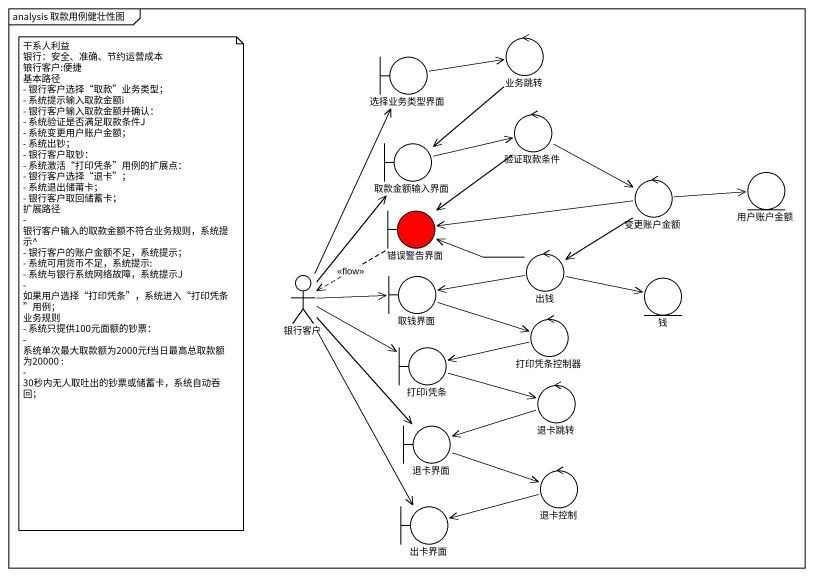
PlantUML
@startuml
mainframe analysis 取款用例健壮性图
control 业务跳转
boundary 选择业务类型界面
control 验证取款条件
boundary 取款金额输入界面
control 变更账户金额
entity 用户账户金额
boundary 错误警告界面 #FF0000
control 出钱
actor 银行客户
boundary 取钱界面
entity 钱
boundary 打印i凭条
control 打印凭条控制器
control 退卡跳转
boundary 退卡界面
control 退卡控制
boundary 出卡界面
业务跳转 --> 取款金额输入界面
选择业务类型界面 -right-> 业务跳转
验证取款条件 -right-> 变更账户金额
验证取款条件 --> 错误警告界面
取款金额输入界面 -right-> 验证取款条件
变更账户金额 -right-> 用户账户金额
变更账户金额 -left-> 错误警告界面
变更账户金额 --> 出钱
错误警告界面 ..> 银行客户 : <<flow>>
出钱 -left-> 错误警告界面
出钱 -left-> 取钱界面
出钱 -right-> 钱
银行客户 -up-> 选择业务类型界面
银行客户 -up-> 取款金额输入界面
银行客户 -right-> 取钱界面
银行客户 -right-> 打印i凭条
银行客户 --> 退卡界面
银行客户 --> 出卡界面
取钱界面 -right-> 打印凭条控制器
打印i凭条 -right-> 退卡跳转
打印凭条控制器 -left-> 打印i凭条
退卡跳转 -left-> 退卡界面
退卡界面 -right-> 退卡控制
退卡控制 -left-> 出卡界面
note as N1
  干系人利益
  银行：安全、准确、节约运营成本
  锒行客户:便捷
  基本路径
  - 银行客户选择“取款”业务类型；
  - 系统提示输入取款金额i
  - 银行客户输入取款金额并确认：
  - 系统验证是否满足取款条件J
  - 系统变更用户账户金额；
  - 系统出钞；
  - 银行客户取钞：
  - 系统激活“打印凭条”用例的扩展点：
  - 银行客户选择“退卡”；
  - 系统退出储莆卡；
  - 银行客户取回储蓄卡；
  扩展路径
  - 银行客户输入的取款金额不符合业务规则，系统提示^
  - 银行客户的账户金额不足，系统提示；
  - 系统可用货币不足，系统提示:
  - 系统与银行系统网络故障，系统提示J
  - 如果用户选择“打印凭条”，系统进入“打印凭条”用例；
  业务规则
  - 系统只提供100元面额的钞票：
  - 系统单次最大取款额为2000元f当日最高总取款额为20000 :
  - 30秒内无人取吐出的钞票或储蓄卡，系统自动吞回；
end note
@enduml
